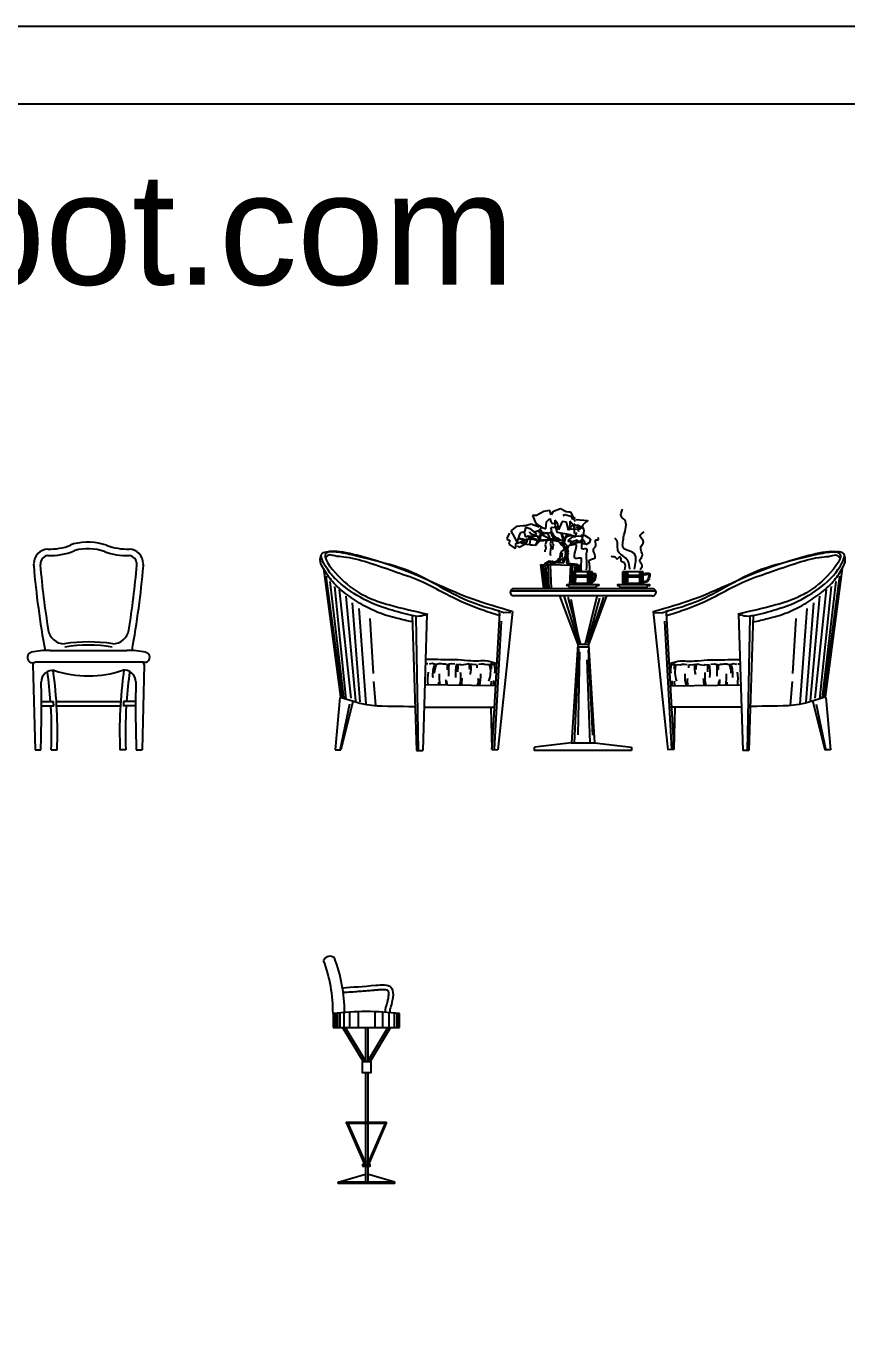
# Model space of a CAD drawing. Header units: inches. Extents: x 10 to 52.5, y 12.2 to 37.
# Drawn here: x 18.03 to 21.58, y 31.3 to 37.01 of the extents above; entities that cross this region are included whole.
import ezdxf

# ---------------------------------------------------------------- set-up
doc = ezdxf.new("R2010")
doc.units = ezdxf.units.IN
doc.header["$MEASUREMENT"] = 0
for name, color, linetype in [('1', 1, 'Continuous'), ('4', 4, 'Continuous'), ('kadrbm', 4, 'Continuous')]:
    doc.layers.add(name, color=color, linetype=linetype)
doc.styles.add('bmmm', font='swissel.ttf')

# ---------------------------------------------------------------- blocks, each defined once
blk = doc.blocks.new('kadrbm')
at = {"layer": 'kadrbm', "color": 4}
blk.add_lwpolyline([(0, 0), (0, 24.7972), (21, 24.7972), (21, 0), (0, 0)], close=True, dxfattribs=at)
blk.add_lwpolyline([(20.6631, 0.3257), (20.6631, 24.4603), (0.3369, 24.4603), (0.3369, 0.3257), (20.6631, 0.3257)], dxfattribs=at)
at = {"layer": 'kadrbm', "color": 211, "true_color": 0xf674fb, "style": 'bmmm'}
blk.add_text('www.cad-libraries.blogspot.com', height=0.485134, dxfattribs=at).set_placement((0.5726, 23.6772))

msp = doc.modelspace()

# ---------------------------------------------------------------- linework, layer by layer
at = {"layer": '1'}
for p, q in [((20.3095, 34.9061), (20.3405, 34.9174)), ((20.3405, 34.9174), (20.3639, 34.9052)), ((20.2355, 34.8883), (20.2187, 34.8874)), ((20.2187, 34.8874), (20.2327, 34.8537)), ((20.2683, 34.9052), (20.2355, 34.8883)), ((20.2936, 34.9099), (20.2683, 34.9052)), ((20.2758, 34.8303), (20.2796, 34.8603)), ((20.2796, 34.8603), (20.2936, 34.8743)), ((20.2992, 34.8911), (20.2936, 34.9099)), ((20.2936, 34.8743), (20.2983, 34.8612)), ((20.2983, 34.8612), (20.3058, 34.8528)), ((20.3077, 34.9052), (20.2992, 34.8911)), ((20.3217, 34.8565), (20.3142, 34.8584)), ((20.3283, 34.8518), (20.3161, 34.8677)), ((20.3161, 34.8677), (20.3161, 34.8509)), ((20.347, 34.8612), (20.3414, 34.849)), ((20.3658, 34.8584), (20.347, 34.8612)), ((20.3508, 34.8874), (20.3583, 34.8921)), ((20.3583, 34.8921), (20.3892, 34.8827)), ((20.3639, 34.9052), (20.3761, 34.9033)), ((20.3742, 34.8228), (20.3658, 34.8584)), ((20.3761, 34.9033), (20.3836, 34.9043)), ((20.3807, 34.8631), (20.3789, 34.8284)), ((20.3948, 34.8453), (20.3807, 34.8631)), ((20.3836, 34.9043), (20.3967, 34.8762)), ((20.3901, 34.879), (20.3873, 34.8743)), ((20.3873, 34.8743), (20.4032, 34.878)), ((20.3892, 34.8827), (20.3901, 34.879)), ((20.4032, 34.878), (20.3901, 34.8743)), ((20.3901, 34.8743), (20.3995, 34.8724)), ((20.3995, 34.8724), (20.4023, 34.8621)), ((20.4072, 34.8709), (20.4566, 34.8659)), ((20.4501, 34.8584), (20.4369, 34.8472)), ((20.4585, 34.8631), (20.4501, 34.8584)), ((20.4566, 34.8659), (20.4585, 34.8631)), ((20.1194, 34.8106), (20.1072, 34.7891)), ((20.1494, 34.8406), (20.125, 34.8209)), ((20.125, 34.8209), (20.1522, 34.7713)), ((20.1784, 34.8425), (20.1494, 34.8406)), ((20.1625, 34.8003), (20.1681, 34.8135)), ((20.1681, 34.8135), (20.1859, 34.8181)), ((20.1887, 34.8434), (20.1784, 34.8425)), ((20.1896, 34.7938), (20.1831, 34.8191)), ((20.1859, 34.8181), (20.1915, 34.8378)), ((20.2131, 34.85), (20.1887, 34.8434)), ((20.1915, 34.8378), (20.2074, 34.8312)), ((20.2074, 34.8312), (20.2337, 34.8097)), ((20.2084, 34.8097), (20.2074, 34.8163)), ((20.2168, 34.805), (20.2084, 34.8097)), ((20.2468, 34.8369), (20.2131, 34.85)), ((20.2271, 34.8022), (20.2168, 34.805)), ((20.2265, 34.817), (20.2543, 34.8256)), ((20.2412, 34.7947), (20.2271, 34.8022)), ((20.2327, 34.8537), (20.2608, 34.8359)), ((20.2337, 34.8097), (20.2374, 34.8078)), ((20.2458, 34.8228), (20.2449, 34.8153)), ((20.2449, 34.8153), (20.2702, 34.8144)), ((20.2571, 34.835), (20.2458, 34.8228)), ((20.2543, 34.8097), (20.2458, 34.7938)), ((20.259, 34.8078), (20.2505, 34.7947)), ((20.2533, 34.7788), (20.2543, 34.8097)), ((20.2543, 34.8256), (20.2608, 34.8032)), ((20.2852, 34.8125), (20.2599, 34.8097)), ((20.2608, 34.8359), (20.2758, 34.8303)), ((20.2608, 34.8032), (20.2833, 34.7929)), ((20.2665, 34.8083), (20.2983, 34.8144)), ((20.2889, 34.7994), (20.2852, 34.8125)), ((20.2983, 34.835), (20.3152, 34.8369)), ((20.3021, 34.8219), (20.2983, 34.835)), ((20.2983, 34.8144), (20.3021, 34.8219)), ((20.3011, 34.8172), (20.3002, 34.8097)), ((20.3002, 34.8097), (20.3058, 34.7957)), ((20.3114, 34.8003), (20.3011, 34.8172)), ((20.3058, 34.8528), (20.3217, 34.8565)), ((20.3152, 34.8369), (20.3161, 34.8397)), ((20.3161, 34.8509), (20.3236, 34.8153)), ((20.3161, 34.8397), (20.3367, 34.8387)), ((20.3236, 34.8153), (20.3817, 34.805)), ((20.3311, 34.8256), (20.3283, 34.8518)), ((20.3414, 34.849), (20.3311, 34.8256)), ((20.3367, 34.8387), (20.332, 34.8406)), ((20.347, 34.8106), (20.3423, 34.8088)), ((20.3423, 34.8088), (20.348, 34.7891)), ((20.3545, 34.7835), (20.347, 34.8106)), ((20.3667, 34.8032), (20.3536, 34.7798)), ((20.3836, 34.8013), (20.3667, 34.7985)), ((20.3789, 34.8284), (20.3742, 34.8228)), ((20.3772, 34.782), (20.3992, 34.801)), ((20.3817, 34.805), (20.3957, 34.7975)), ((20.4023, 34.8518), (20.3836, 34.8387)), ((20.3836, 34.8387), (20.3836, 34.8284)), ((20.3836, 34.8284), (20.4266, 34.8294)), ((20.4201, 34.8443), (20.3948, 34.8453)), ((20.3992, 34.801), (20.3963, 34.7967)), ((20.3995, 34.8406), (20.4023, 34.8518)), ((20.4004, 34.8097), (20.3995, 34.8406)), ((20.4004, 34.7919), (20.4107, 34.8106)), ((20.4107, 34.8106), (20.4004, 34.8097)), ((20.4051, 34.8359), (20.4032, 34.8378)), ((20.4201, 34.8387), (20.4051, 34.8359)), ((20.4182, 34.8322), (20.4201, 34.8387)), ((20.4266, 34.8294), (20.4182, 34.8322)), ((20.4313, 34.8294), (20.4201, 34.8443)), ((20.4285, 34.8025), (20.4446, 34.8025)), ((20.4369, 34.8472), (20.4313, 34.8294)), ((20.4446, 34.8025), (20.4592, 34.7923)), ((20.1072, 34.7891), (20.111, 34.7826)), ((20.111, 34.7826), (20.1203, 34.7807)), ((20.1203, 34.7807), (20.1166, 34.7629)), ((20.1166, 34.7629), (20.1428, 34.7442)), ((20.1428, 34.7442), (20.1465, 34.7498)), ((20.1465, 34.7666), (20.1765, 34.7751)), ((20.1465, 34.7498), (20.1465, 34.7666)), ((20.1522, 34.7713), (20.1625, 34.8003)), ((20.1612, 34.7495), (20.153, 34.7556)), ((20.1597, 34.7863), (20.1578, 34.7854)), ((20.1625, 34.7863), (20.1597, 34.7863)), ((20.1775, 34.7854), (20.1606, 34.7882)), ((20.1858, 34.7618), (20.1612, 34.7495)), ((20.1756, 34.7807), (20.1625, 34.7863)), ((20.1694, 34.7679), (20.1674, 34.7761)), ((20.194, 34.7618), (20.1694, 34.7679)), ((20.1784, 34.776), (20.1756, 34.7807)), ((20.1765, 34.7751), (20.184, 34.7741)), ((20.1821, 34.7816), (20.1775, 34.7854)), ((20.1934, 34.7816), (20.1784, 34.776)), ((20.2093, 34.7863), (20.1821, 34.7816)), ((20.184, 34.7741), (20.1887, 34.7723)), ((20.1887, 34.7723), (20.1943, 34.7704)), ((20.1999, 34.7975), (20.1896, 34.7938)), ((20.2018, 34.7854), (20.1934, 34.7816)), ((20.231, 34.7577), (20.194, 34.7618)), ((20.1943, 34.7704), (20.1981, 34.7863)), ((20.2215, 34.7966), (20.1999, 34.7975)), ((20.2028, 34.7966), (20.2018, 34.7854)), ((20.2046, 34.7975), (20.2028, 34.7966)), ((20.2037, 34.7929), (20.2046, 34.7975)), ((20.2037, 34.7891), (20.2037, 34.7929)), ((20.2187, 34.7891), (20.2037, 34.7891)), ((20.2084, 34.7823), (20.2063, 34.7618)), ((20.2166, 34.7597), (20.2084, 34.7597)), ((20.2384, 34.7798), (20.2093, 34.7863)), ((20.231, 34.7577), (20.2166, 34.7597)), ((20.2384, 34.7826), (20.2187, 34.7891)), ((20.2318, 34.7985), (20.2215, 34.7966)), ((20.2392, 34.7782), (20.231, 34.7577)), ((20.2494, 34.7761), (20.231, 34.7577)), ((20.2402, 34.7985), (20.2318, 34.7985)), ((20.2843, 34.7816), (20.2384, 34.7798)), ((20.2505, 34.7807), (20.2402, 34.7985)), ((20.2496, 34.7863), (20.2412, 34.7947)), ((20.2458, 34.7938), (20.2505, 34.7872)), ((20.3255, 34.7826), (20.2495, 34.7764)), ((20.2515, 34.7798), (20.2496, 34.7863)), ((20.2505, 34.7947), (20.2533, 34.7816)), ((20.2505, 34.7872), (20.2505, 34.7807)), ((20.2533, 34.7816), (20.2533, 34.7788)), ((20.2767, 34.7443), (20.2725, 34.7367)), ((20.2753, 34.766), (20.2739, 34.7611)), ((20.2739, 34.7611), (20.2767, 34.7464)), ((20.2774, 34.7722), (20.2753, 34.766)), ((20.2767, 34.7813), (20.2774, 34.7722)), ((20.2767, 34.7464), (20.2767, 34.7443)), ((20.2833, 34.7929), (20.2946, 34.7947)), ((20.288, 34.7835), (20.2843, 34.7816)), ((20.2908, 34.7854), (20.288, 34.7835)), ((20.2885, 34.7848), (20.2976, 34.789)), ((20.2946, 34.7947), (20.2889, 34.7994)), ((20.3049, 34.7863), (20.2908, 34.7854)), ((20.2976, 34.7736), (20.2948, 34.7674)), ((20.2948, 34.7674), (20.299, 34.7478)), ((20.299, 34.7478), (20.2962, 34.7416)), ((20.2976, 34.789), (20.2997, 34.7813)), ((20.2997, 34.7813), (20.2976, 34.7736)), ((20.306, 34.775), (20.3032, 34.7674)), ((20.3032, 34.7674), (20.3081, 34.7639)), ((20.3067, 34.7891), (20.3049, 34.7863)), ((20.3058, 34.7957), (20.3105, 34.791)), ((20.3109, 34.7806), (20.306, 34.775)), ((20.306, 34.7806), (20.3297, 34.7771)), ((20.3081, 34.7583), (20.306, 34.7464)), ((20.306, 34.7464), (20.3074, 34.7416)), ((20.3264, 34.7854), (20.3067, 34.7891)), ((20.3081, 34.7639), (20.3081, 34.7583)), ((20.3088, 34.7897), (20.3109, 34.7806)), ((20.3105, 34.791), (20.3245, 34.7835)), ((20.3208, 34.791), (20.3114, 34.8003)), ((20.332, 34.7882), (20.3208, 34.791)), ((20.3245, 34.7835), (20.348, 34.7779)), ((20.3297, 34.7771), (20.336, 34.7701)), ((20.3458, 34.7778), (20.332, 34.7882)), ((20.336, 34.7701), (20.3486, 34.7681)), ((20.3381, 34.7681), (20.3444, 34.7604)), ((20.3486, 34.7681), (20.3381, 34.7681)), ((20.3444, 34.7604), (20.3513, 34.7555)), ((20.348, 34.7891), (20.3489, 34.7798)), ((20.348, 34.7779), (20.3751, 34.7507)), ((20.3489, 34.7798), (20.3498, 34.7713)), ((20.3498, 34.7713), (20.3592, 34.7414)), ((20.3573, 34.7498), (20.3498, 34.7638)), ((20.3513, 34.7555), (20.3569, 34.7457)), ((20.3536, 34.7798), (20.3536, 34.7676)), ((20.3536, 34.7676), (20.359, 34.766)), ((20.3554, 34.7592), (20.3545, 34.7835)), ((20.3554, 34.7741), (20.3545, 34.7648)), ((20.3545, 34.7648), (20.3564, 34.761)), ((20.3569, 34.7457), (20.3548, 34.743)), ((20.3601, 34.7872), (20.3554, 34.7741)), ((20.3592, 34.7414), (20.3573, 34.7498)), ((20.3639, 34.7929), (20.3601, 34.7872)), ((20.3648, 34.7535), (20.3601, 34.7442)), ((20.3601, 34.7442), (20.3601, 34.7264)), ((20.3667, 34.7985), (20.3639, 34.7966)), ((20.3658, 34.7957), (20.3639, 34.7929)), ((20.3732, 34.7283), (20.3648, 34.7535)), ((20.3882, 34.8003), (20.3658, 34.7957)), ((20.3695, 34.732), (20.3667, 34.7592)), ((20.3751, 34.7507), (20.3704, 34.7451)), ((20.3704, 34.7451), (20.3723, 34.7329)), ((20.3714, 34.7791), (20.3772, 34.782)), ((20.3904, 34.7733), (20.3714, 34.7791)), ((20.3758, 34.7557), (20.3728, 34.7528)), ((20.3963, 34.7645), (20.3758, 34.7557)), ((20.3977, 34.763), (20.3889, 34.7733)), ((20.4124, 34.7806), (20.3904, 34.7733)), ((20.3957, 34.7975), (20.4004, 34.7919)), ((20.3963, 34.7967), (20.4167, 34.7996)), ((20.4124, 34.7718), (20.3963, 34.7645)), ((20.4124, 34.7689), (20.3977, 34.763)), ((20.4211, 34.7733), (20.4124, 34.7806)), ((20.427, 34.7703), (20.4124, 34.7689)), ((20.4167, 34.7996), (20.4387, 34.7967)), ((20.4372, 34.7835), (20.4211, 34.7733)), ((20.4372, 34.7645), (20.427, 34.7703)), ((20.4431, 34.7776), (20.4372, 34.7835)), ((20.4504, 34.7645), (20.4372, 34.7645)), ((20.4504, 34.7601), (20.4431, 34.7776)), ((20.4651, 34.7703), (20.4504, 34.7601)), ((20.4592, 34.7923), (20.4651, 34.7879)), ((20.4651, 34.7879), (20.4694, 34.7864)), ((20.4694, 34.7864), (20.4651, 34.7703)), ((20.2906, 34.6893), (20.269, 34.6774)), ((20.2725, 34.7367), (20.2725, 34.7297)), ((20.3158, 34.6851), (20.2906, 34.6893)), ((20.2962, 34.7416), (20.2955, 34.7248)), ((20.2955, 34.7248), (20.2955, 34.7199)), ((20.2955, 34.7199), (20.2969, 34.7144)), ((20.3084, 34.6913), (20.3011, 34.6855)), ((20.3074, 34.7416), (20.3039, 34.7409)), ((20.3406, 34.6884), (20.3128, 34.6796)), ((20.3597, 34.7049), (20.3143, 34.6844)), ((20.3213, 34.6886), (20.3158, 34.6851)), ((20.3255, 34.6886), (20.3213, 34.6886)), ((20.329, 34.6976), (20.3255, 34.6886)), ((20.3311, 34.6983), (20.329, 34.6976)), ((20.3325, 34.6976), (20.3311, 34.6983)), ((20.336, 34.7011), (20.3325, 34.6976)), ((20.3367, 34.7032), (20.336, 34.7011)), ((20.3436, 34.6972), (20.3362, 34.6913)), ((20.3362, 34.6913), (20.3406, 34.6884)), ((20.3381, 34.7199), (20.3367, 34.7053)), ((20.3367, 34.7053), (20.3367, 34.7032)), ((20.3388, 34.722), (20.3381, 34.7199)), ((20.3437, 34.7332), (20.3388, 34.722)), ((20.348, 34.7016), (20.3436, 34.6972)), ((20.35, 34.7339), (20.3437, 34.7332)), ((20.3472, 34.7255), (20.3444, 34.7192)), ((20.3444, 34.7192), (20.3444, 34.7081)), ((20.3444, 34.7081), (20.3472, 34.7102)), ((20.3472, 34.7102), (20.3479, 34.7227)), ((20.3479, 34.7227), (20.3479, 34.7262)), ((20.3567, 34.6987), (20.348, 34.7016)), ((20.3489, 34.6861), (20.3751, 34.7208)), ((20.3508, 34.6964), (20.3489, 34.6861)), ((20.3548, 34.743), (20.35, 34.7339)), ((20.3538, 34.6826), (20.3567, 34.6987)), ((20.3635, 34.7345), (20.356, 34.6914)), ((20.3686, 34.7283), (20.3583, 34.7395)), ((20.3601, 34.7264), (20.3639, 34.7226)), ((20.3639, 34.7226), (20.3686, 34.7283)), ((20.3695, 34.7339), (20.3648, 34.6927)), ((20.3648, 34.6927), (20.3761, 34.6833)), ((20.3655, 34.687), (20.3655, 34.6811)), ((20.3751, 34.7208), (20.3695, 34.7339)), ((20.3732, 34.6983), (20.3695, 34.732)), ((20.3723, 34.7329), (20.3732, 34.7283)), ((20.3761, 34.6833), (20.3732, 34.6983)), ((19.3124, 34.6576), (19.386, 34.101)), ((20.2675, 34.5699), (20.2543, 34.6753)), ((20.2543, 34.6753), (20.4255, 34.6723)), ((20.2584, 34.6752), (20.2716, 34.571)), ((20.2647, 34.6752), (20.2758, 34.5696)), ((20.2757, 34.6566), (20.2677, 34.6558)), ((20.2677, 34.6558), (20.2708, 34.6258)), ((20.2744, 34.6745), (20.2821, 34.5703)), ((20.2788, 34.6267), (20.2757, 34.6566)), ((20.2784, 34.6804), (20.277, 34.6701)), ((20.2909, 34.6855), (20.2777, 34.6753)), ((20.2848, 34.6745), (20.2897, 34.571)), ((20.3026, 34.6767), (20.2909, 34.6855)), ((20.2953, 34.6731), (20.3001, 34.571)), ((20.3011, 34.6855), (20.3538, 34.6826)), ((20.3128, 34.6796), (20.3026, 34.6767)), ((20.3655, 34.6811), (20.3743, 34.6753)), ((20.3743, 34.6753), (20.3728, 34.6811)), ((20.3728, 34.6811), (20.4138, 34.6767)), ((20.3973, 34.6738), (20.3768, 34.6738)), ((20.3829, 34.6724), (20.3794, 34.5879)), ((20.3879, 34.6433), (20.3879, 34.5938)), ((20.4781, 34.6433), (20.3879, 34.6433)), ((20.3926, 34.6738), (20.391, 34.6433)), ((20.3922, 34.5874), (20.393, 34.6429)), ((20.4138, 34.6767), (20.3963, 34.6709)), ((20.3975, 34.6432), (20.3975, 34.5939)), ((20.4031, 34.671), (20.4006, 34.6433)), ((20.4031, 34.6429), (20.4031, 34.6327)), ((20.4063, 34.6096), (20.4063, 34.6327)), ((20.41, 34.669), (20.4071, 34.6433)), ((20.417, 34.6724), (20.4128, 34.6433)), ((20.4241, 34.6723), (20.4191, 34.6433)), ((20.4573, 34.6429), (20.4573, 34.5942)), ((20.4631, 34.6429), (20.4631, 34.5939)), ((20.4677, 34.6433), (20.4677, 34.5945)), ((20.4749, 34.6432), (20.4749, 34.6364)), ((20.4749, 34.6317), (20.4749, 34.6037)), ((20.4773, 34.6317), (20.4773, 34.6038)), ((20.4781, 34.6364), (20.4781, 34.6433)), ((20.4781, 34.6035), (20.4781, 34.6318)), ((20.6083, 34.6433), (20.6083, 34.5938)), ((20.6985, 34.6433), (20.6083, 34.6433)), ((20.6126, 34.5874), (20.6129, 34.6436)), ((20.6174, 34.6434), (20.6174, 34.5943)), ((20.6225, 34.634), (20.6181, 34.634)), ((20.6234, 34.6432), (20.6234, 34.5945)), ((20.6303, 34.6432), (20.6303, 34.5941)), ((20.683, 34.6432), (20.683, 34.5943)), ((20.6883, 34.6432), (20.6883, 34.5938)), ((20.6928, 34.6432), (20.6928, 34.5874)), ((20.6957, 34.6432), (20.6957, 34.5938)), ((20.6973, 34.6432), (20.6973, 34.5938)), ((21.5608, 34.6576), (21.4873, 34.101)), ((19.3237, 34.6248), (19.3937, 34.1003)), ((19.3402, 34.6021), (19.3999, 34.0982)), ((19.3608, 34.5795), (19.4102, 34.092)), ((20.2708, 34.6258), (20.2788, 34.6267)), ((20.506, 34.5879), (20.3676, 34.5879)), ((20.379, 34.5765), (20.3787, 34.5703)), ((20.4913, 34.5752), (20.3792, 34.5756)), ((20.4906, 34.5739), (20.3808, 34.5739)), ((20.3824, 34.5695), (20.3824, 34.5735)), ((20.4781, 34.6281), (20.3879, 34.6281)), ((20.3879, 34.5938), (20.4781, 34.5938)), ((20.3999, 34.6205), (20.3892, 34.6205)), ((20.4063, 34.6141), (20.4004, 34.6141)), ((20.4004, 34.6096), (20.4063, 34.6096)), ((20.4031, 34.6167), (20.4031, 34.6141)), ((20.4031, 34.6096), (20.4031, 34.5938)), ((20.4781, 34.6205), (20.4063, 34.6205)), ((20.4749, 34.6009), (20.4724, 34.5874)), ((20.4781, 34.5938), (20.4781, 34.6005)), ((20.4881, 34.5735), (20.4881, 34.5695)), ((20.7264, 34.5879), (20.588, 34.5879)), ((20.7117, 34.5752), (20.5996, 34.5756)), ((20.711, 34.5739), (20.6012, 34.5739)), ((20.6028, 34.5695), (20.6028, 34.5735)), ((20.6181, 34.6281), (20.6083, 34.6281)), ((20.6083, 34.5938), (20.6985, 34.5938)), ((20.6181, 34.6205), (20.6096, 34.6205)), ((20.6181, 34.6112), (20.6225, 34.6112)), ((20.6189, 34.6046), (20.6218, 34.6046)), ((20.6985, 34.6281), (20.6225, 34.6281)), ((20.6985, 34.6205), (20.6225, 34.6205)), ((20.7085, 34.5735), (20.7085, 34.5695)), ((21.5124, 34.5795), (21.463, 34.092)), ((21.533, 34.6021), (21.4733, 34.0982)), ((21.5495, 34.6248), (21.4795, 34.1003)), ((19.3814, 34.5672), (19.4308, 34.0961)), ((19.4102, 34.5384), (19.4514, 34.0838)), ((20.7515, 34.5599), (20.1259, 34.5599)), ((20.7375, 34.5699), (20.1375, 34.5699)), ((20.7375, 34.5399), (20.1375, 34.5399)), ((20.3363, 34.5392), (20.4145, 34.3288)), ((20.354, 34.5397), (20.4212, 34.3292)), ((20.3721, 34.5343), (20.4248, 34.3328)), ((20.3848, 34.5252), (20.4212, 34.3401)), ((20.4975, 34.5361), (20.4466, 34.331)), ((20.5084, 34.5289), (20.4557, 34.3364)), ((20.5265, 34.5343), (20.4593, 34.3364)), ((20.5388, 34.5392), (20.4606, 34.3288)), ((21.463, 34.5384), (21.4219, 34.0838)), ((21.4918, 34.5672), (21.4424, 34.0961)), ((19.437, 34.5096), (19.4699, 34.0797)), ((19.4658, 34.4849), (19.4966, 34.0715)), ((19.7614, 34.4601), (19.7429, 33.8699)), ((20.0755, 34.4638), (20.0418, 33.8734)), ((20.0947, 34.4663), (20.0664, 34.4751)), ((20.1315, 34.4713), (20.068, 33.8718)), ((20.0717, 34.4676), (20.0755, 34.4676)), ((20.1241, 34.4676), (20.0947, 34.4663)), ((20.7417, 34.4713), (20.8053, 33.8718)), ((20.7492, 34.4676), (20.7785, 34.4663)), ((20.7785, 34.4663), (20.8068, 34.4751)), ((20.8015, 34.4676), (20.7978, 34.4676)), ((20.7978, 34.4638), (20.8314, 33.8734)), ((21.1119, 34.4601), (21.1303, 33.8699)), ((21.4075, 34.4849), (21.3766, 34.0715)), ((21.4363, 34.5096), (21.4033, 34.0797)), ((19.5131, 34.4417), (19.5275, 34.2031)), ((19.6978, 34.4564), (19.7165, 33.8699)), ((19.7127, 34.4489), (19.7238, 33.8699)), ((20.083, 34.4296), (20.0519, 33.8745)), ((20.7903, 34.4296), (20.8213, 33.8745)), ((21.1605, 34.4489), (21.1494, 33.8699)), ((21.1754, 34.4564), (21.1567, 33.8699)), ((21.3601, 34.4417), (21.3457, 34.2031)), ((18.1262, 34.303), (18.4609, 34.303)), ((20.4145, 34.3288), (20.3874, 33.9021)), ((20.4175, 34.311), (20.3994, 33.9026)), ((20.463, 34.3165), (20.4139, 34.3165)), ((20.4606, 34.3288), (20.4145, 34.3288)), ((20.423, 34.2965), (20.4157, 33.9371)), ((20.4593, 34.3056), (20.4793, 33.9353)), ((20.4606, 34.3288), (20.4877, 33.9021)), ((18.0539, 34.2421), (18.0628, 33.8718)), ((18.5335, 34.2523), (18.0639, 34.2523)), ((18.5354, 34.2421), (18.5265, 33.8718)), ((19.7648, 34.2449), (19.7556, 34.2449)), ((19.7832, 34.2464), (19.7709, 34.2434)), ((19.7985, 34.2418), (19.7832, 34.2464)), ((19.8077, 34.2434), (19.7985, 34.2418)), ((19.8123, 34.2449), (19.8077, 34.2434)), ((19.8246, 34.2449), (19.8123, 34.2449)), ((19.8308, 34.2434), (19.8246, 34.2449)), ((19.843, 34.2434), (19.8308, 34.2434)), ((19.8461, 34.2403), (19.843, 34.2434)), ((19.866, 34.2449), (19.8461, 34.2403)), ((19.8814, 34.2434), (19.866, 34.2449)), ((19.8921, 34.2403), (19.889, 34.2434)), ((19.9059, 34.2418), (19.8921, 34.2403)), ((19.9105, 34.2388), (19.9059, 34.2418)), ((19.9289, 34.2418), (19.9105, 34.2388)), ((19.935, 34.2434), (19.9289, 34.2418)), ((19.9427, 34.2449), (19.935, 34.2434)), ((19.9473, 34.2418), (19.9427, 34.2449)), ((19.9581, 34.2418), (19.9473, 34.2418)), ((19.9765, 34.2403), (19.9581, 34.2418)), ((19.978, 34.2403), (19.978, 34.228)), ((19.9964, 34.2434), (19.9841, 34.2418)), ((20.0056, 34.2434), (19.9964, 34.2434)), ((20.0148, 34.2403), (20.0056, 34.2434)), ((20.0286, 34.2418), (20.0148, 34.2403)), ((20.0393, 34.2434), (20.0286, 34.2372)), ((20.0286, 34.2372), (20.0286, 34.2418)), ((20.047, 34.2434), (20.0393, 34.2434)), ((20.0501, 34.2388), (20.047, 34.2434)), ((20.0593, 34.2434), (20.0501, 34.2388)), ((20.4539, 34.262), (20.4666, 33.9044)), ((20.8139, 34.2434), (20.8231, 34.2388)), ((20.8231, 34.2388), (20.8262, 34.2434)), ((20.8262, 34.2434), (20.8339, 34.2434)), ((20.8339, 34.2434), (20.8446, 34.2372)), ((20.8446, 34.2418), (20.8584, 34.2403)), ((20.8446, 34.2372), (20.8446, 34.2418)), ((20.8584, 34.2403), (20.8676, 34.2434)), ((20.8676, 34.2434), (20.8768, 34.2434)), ((20.8768, 34.2434), (20.8891, 34.2418)), ((20.8952, 34.2403), (20.8952, 34.228)), ((20.8968, 34.2403), (20.9152, 34.2418)), ((20.9152, 34.2418), (20.9259, 34.2418)), ((20.9259, 34.2418), (20.9305, 34.2449)), ((20.9305, 34.2449), (20.9382, 34.2434)), ((20.9382, 34.2434), (20.9443, 34.2418)), ((20.9443, 34.2418), (20.9627, 34.2388)), ((20.9627, 34.2388), (20.9673, 34.2418)), ((20.9673, 34.2418), (20.9811, 34.2403)), ((20.9811, 34.2403), (20.9842, 34.2434)), ((20.9919, 34.2434), (21.0072, 34.2449)), ((21.0072, 34.2449), (21.0271, 34.2403)), ((21.0271, 34.2403), (21.0302, 34.2434)), ((21.0302, 34.2434), (21.0425, 34.2434)), ((21.0425, 34.2434), (21.0486, 34.2449)), ((21.0486, 34.2449), (21.0609, 34.2449)), ((21.0609, 34.2449), (21.0655, 34.2434)), ((21.0655, 34.2434), (21.0747, 34.2418)), ((21.0747, 34.2418), (21.09, 34.2464)), ((21.09, 34.2464), (21.1023, 34.2434)), ((21.1084, 34.2449), (21.1176, 34.2449)), ((19.5296, 34.1681), (19.5378, 34.0653)), ((20.0559, 34.1499), (19.7501, 34.1537)), ((20.8173, 34.1499), (21.1231, 34.1537)), ((21.3436, 34.1681), (21.3354, 34.0653)), ((18.0908, 34.0811), (18.1427, 34.0811)), ((18.0908, 34.0621), (18.144, 34.0621)), ((18.1555, 34.0811), (18.4338, 34.0811)), ((18.1567, 34.0621), (18.4326, 34.0621)), ((18.4985, 34.0621), (18.4453, 34.0621)), ((18.4985, 34.0811), (18.4466, 34.0811)), ((19.383, 34.0992), (19.3633, 33.8718)), ((19.4251, 34.0695), (19.383, 33.8694)), ((19.4399, 34.0819), (19.388, 33.8718)), ((21.4333, 34.0819), (21.4852, 33.8718)), ((21.4481, 34.0695), (21.4902, 33.8694)), ((21.4902, 34.0992), (21.51, 33.8718)), ((19.7464, 34.0565), (20.0568, 34.0565)), ((20.0381, 34.0565), (20.0418, 33.8734)), ((21.1268, 34.0565), (20.8165, 34.0565)), ((20.8352, 34.0565), (20.8314, 33.8734)), ((20.0418, 33.8734), (20.0455, 33.9071)), ((20.3874, 33.9021), (20.228, 33.8841)), ((20.4866, 33.9008), (20.3867, 33.9008)), ((20.4877, 33.9021), (20.6471, 33.8841)), ((20.8314, 33.8734), (20.8277, 33.9071)), ((18.0628, 33.8718), (18.0878, 33.8718)), ((18.133, 33.8718), (18.1584, 33.8718)), ((18.4563, 33.8718), (18.4309, 33.8718)), ((18.5015, 33.8718), (18.5265, 33.8718)), ((19.3633, 33.8718), (19.388, 33.8718)), ((19.7165, 33.8699), (19.7429, 33.8691)), ((20.0418, 33.8734), (20.068, 33.8718)), ((20.2262, 33.8841), (20.2262, 33.8691)), ((20.6471, 33.8691), (20.2262, 33.8691)), ((20.6471, 33.8841), (20.6471, 33.8691)), ((20.8314, 33.8734), (20.8053, 33.8718)), ((21.1567, 33.8699), (21.1304, 33.8691)), ((21.51, 33.8718), (21.4852, 33.8718)), ((19.3541, 32.729), (19.3541, 32.6694)), ((19.3605, 32.7297), (19.3605, 32.6694)), ((19.3654, 32.73), (19.3654, 32.6694)), ((19.3731, 32.7311), (19.3731, 32.6694)), ((19.3834, 32.7322), (19.3834, 32.6694)), ((19.4015, 32.7338), (19.4015, 32.6694)), ((19.4261, 32.736), (19.4261, 32.6694)), ((19.4638, 32.7366), (19.4638, 32.6694)), ((19.5354, 32.7366), (19.5354, 32.6694)), ((19.5692, 32.7338), (19.5692, 32.6694)), ((19.596, 32.7338), (19.596, 32.6694)), ((19.619, 32.7316), (19.619, 32.6694)), ((19.6304, 32.7304), (19.6304, 32.6694)), ((19.6354, 32.7298), (19.6354, 32.6694)), ((19.6408, 32.7292), (19.6408, 32.6694)), ((19.6427, 32.6694), (19.6427, 32.729)), ((19.3541, 32.6694), (19.6427, 32.6694)), ((19.3952, 32.6694), (19.4841, 32.5213)), ((19.4069, 32.6694), (19.4958, 32.5213)), ((19.4943, 32.6694), (19.4943, 32.5213)), ((19.5918, 32.6694), (19.5029, 32.5213)), ((19.5043, 32.6694), (19.5043, 32.5213)), ((19.6035, 32.6694), (19.5146, 32.5213)), ((19.4943, 32.4723), (19.4943, 32.0753)), ((19.5043, 32.4723), (19.5043, 32.0753)), ((19.4124, 32.2584), (19.5857, 32.2584)), ((19.4125, 32.2534), (19.5857, 32.2534)), ((19.4126, 32.2534), (19.4911, 32.0753)), ((19.4164, 32.2565), (19.4943, 32.0803)), ((19.5812, 32.2565), (19.5043, 32.0803)), ((19.5851, 32.2534), (19.5076, 32.0753)), ((19.4943, 32.0875), (19.5043, 32.0875)), ((19.4943, 32.0676), (19.4943, 31.998)), ((19.5043, 32.0676), (19.5043, 31.998))]:
    msp.add_line(p, q, dxfattribs=at)
for points in [[(19.4816, 32.5213), (19.5175, 32.5213), (19.5175, 32.4723), (19.4816, 32.4723)], [(19.4819, 32.0676), (19.5157, 32.0676), (19.5157, 32.0753), (19.4819, 32.0753)]]:
    msp.add_lwpolyline(points, close=True, dxfattribs=at)
for centre, radius, start, end in [((18.1279, 34.9823), 0.2401, 267.68, 291.6659), ((18.2348, 34.7332), 0.0317, 98.6734, 125.2101), ((18.2917, 34.5067), 0.2651, 72.1894, 103.4467), ((18.4614, 34.9823), 0.2401, 248.3341, 272.32), ((18.1221, 34.6777), 0.0648, 93.4894, 178.8891), ((18.1221, 34.6777), 0.0363, 95.3857, 184.6149), ((18.1279, 34.9823), 0.2687, 268.0418, 292.7934), ((18.2348, 34.7332), 0.00317, 87.8528, 154.0788), ((18.2917, 34.5067), 0.2366, 72.4089, 103.8792), ((18.4614, 34.9823), 0.2687, 248.5505, 271.9582), ((18.4672, 34.6777), 0.0363, 355.3851, 84.6143), ((18.4672, 34.6777), 0.0648, 1.1109, 86.5106), ((18.0884, 34.6727), 0.0317, 168.7666, 184.9148), ((21.9289, 35.003), 3.8863, 184.9148, 190.3853), ((18.0884, 34.6727), 0.00317, 140.8215, 184.9148), ((21.9289, 35.003), 3.8578, 184.9148, 189.1227), ((14.6604, 35.003), 3.8578, 350.8773, 355.0852), ((14.6604, 35.003), 3.8863, 349.6147, 355.0852), ((18.5009, 34.6727), 0.00317, 355.0852, 39.1785), ((18.5009, 34.6727), 0.0317, 355.0852, 11.2334), ((20.3685, 34.586), 0.00221, 114.7507, 294.8305), ((20.3587, 34.5605), 0.0259, 31.1272, 65.4539), ((20.5077, 34.5656), 0.019, 99.7962, 154.311), ((20.5053, 34.5858), 0.00195, 244.5503, 96.5084), ((20.5889, 34.586), 0.00221, 114.7507, 294.8305), ((20.5791, 34.5605), 0.0259, 31.1272, 65.4539), ((20.7281, 34.5656), 0.019, 99.7962, 154.311), ((20.7257, 34.5858), 0.00195, 244.5503, 96.5084), ((20.1373, 34.5549), 0.015, 89.0254, 270.9746), ((20.7393, 34.5549), 0.0151, 263.5059, 96.4941), ((19.721, 34.5447), 0.0927, 253.9007, 295.3639), ((21.1522, 34.5447), 0.0927, 244.6361, 286.0993), ((18.19, 34.4026), 0.071, 189.1227, 270), ((18.3993, 34.4026), 0.071, 270, 350.8773), ((18.0525, 34.2724), 0.0231, 106.6075, 299.509), ((18.1195, 33.9813), 0.3219, 88.4197, 103.2205), ((18.2947, 33.6765), 0.6634, 80.9235, 99.0765), ((18.2947, 33.6765), 0.6491, 80.9235, 99.0765), ((18.4698, 33.9813), 0.3219, 76.7795, 91.5803), ((18.5384, 34.2735), 0.0217, 256.7795, 76.7795), ((18.0639, 34.2423), 0.01, 131.4339, 181.3664), ((18.5254, 34.2423), 0.01, 358.6336, 90), ((19.9308, 34.1944), 0.145, 160.4636, 183.2643), ((19.9604, 34.1909), 0.1678, 162.1481, 175.5277), ((19.8911, 34.2285), 0.0429, 161.2901, 193.501), ((20.0545, 34.2102), 0.2006, 170.9526, 185.3495), ((20.1406, 34.2069), 0.2558, 172.0391, 184.6539), ((20.243, 34.215), 0.3488, 175.4245, 180.7544), ((19.8897, 34.2253), 0.0567, 354.2582, 16.8943), ((19.8784, 34.2237), 0.0748, 340.3299, 13.9411), ((19.919, 34.2108), 0.1184, 339.521, 14.357), ((19.9927, 34.2266), 0.0484, 353.5847, 16.2206), ((19.9883, 34.2202), 0.0682, 347.099, 16.4834), ((20.8849, 34.2202), 0.0682, 163.5166, 192.901), ((20.8805, 34.2266), 0.0484, 163.7794, 186.4153), ((20.9542, 34.2108), 0.1184, 165.643, 200.479), ((20.9949, 34.2237), 0.0748, 166.0589, 199.6701), ((20.9835, 34.2253), 0.0567, 163.1057, 185.7418), ((20.6302, 34.215), 0.3488, 359.2456, 4.5755), ((20.7327, 34.2069), 0.2558, 355.3461, 7.9609), ((20.8187, 34.2102), 0.2006, 354.6505, 9.0474), ((20.9822, 34.2285), 0.0429, 346.499, 18.7099), ((20.9128, 34.1909), 0.1678, 4.4723, 17.8519), ((20.9424, 34.1944), 0.145, 356.7357, 19.5364), ((18.1397, 34.1667), 0.05, 82.2154, 181.1228), ((16.2742, 33.9506), 1.8605, 4.0223, 8.0414), ((16.2742, 33.9506), 1.8858, 357.6065, 8.0519), ((18.2935, 34.6568), 0.4645, 251.5555, 288.726), ((20.3151, 33.9506), 1.8858, 171.9481, 182.3935), ((18.4496, 34.1674), 0.05, 358.8695, 98.0661), ((20.3151, 33.9506), 1.8605, 171.9363, 175.9777), ((19.9642, 34.1798), 0.2004, 171.5323, 187.3434), ((20.0453, 34.1923), 0.2312, 177.6592, 189.8909), ((19.8956, 34.1743), 0.0534, 177.2316, 203.3932), ((19.7837, 34.1886), 0.1248, 342.7173, 8.3068), ((19.5036, 34.2106), 0.4116, 351.8305, 356.1426), ((19.9447, 34.1705), 0.0395, 333.8854, 14.9077), ((19.7939, 34.196), 0.201, 346.5793, 1.641), ((21.0794, 34.196), 0.201, 178.359, 193.4207), ((20.9285, 34.1705), 0.0395, 165.0923, 206.1146), ((21.3696, 34.2106), 0.4116, 183.8574, 188.1695), ((21.0895, 34.1886), 0.1248, 171.6932, 197.2827), ((20.9776, 34.1743), 0.0534, 336.6068, 2.7684), ((20.828, 34.1923), 0.2312, 350.1091, 2.3408), ((20.909, 34.1798), 0.2004, 352.6566, 8.4677), ((12.4752, 34.0556), 5.6156, 358.1244, 1.1228), ((24.1141, 34.0556), 5.6156, 178.8695, 181.8756), ((19.8211, 34.1611), 0.0106, 155.0437, 216.3858), ((18.8233, 33.9701), 1.0424, 10.1426, 11.1095), ((19.9815, 34.1704), 0.0598, 341.0378, 359.4928), ((19.916, 34.173), 0.1356, 349.7461, 359.617), ((20.9573, 34.173), 0.1356, 180.383, 190.2539), ((20.8918, 34.1704), 0.0598, 180.5072, 198.9622), ((22.0499, 33.9701), 1.0424, 168.8905, 169.8574), ((21.0521, 34.1611), 0.0106, 323.6142, 24.9563), ((16.2742, 33.9506), 1.8605, 357.5739, 3.4352), ((16.2868, 33.9506), 1.8605, 3.4352, 4.0223), ((20.3025, 33.9506), 1.8605, 175.9777, 176.5648), ((20.3151, 33.9506), 1.8605, 176.5648, 182.4261), ((19.3407, 32.9484), 0.0292, 47.7328, 158.5038), ((18.7033, 32.7329), 0.6508, 359.6569, 20.3489), ((18.738, 32.7327), 0.6661, 0.1152, 20.8777), ((19.4984, 31.5577), 1.1801, 82.9762, 97.0238), ((19.4126, 32.2559), 0.0025, 92.6586, 271.1732), ((19.5829, 32.2559), 0.00372, 317.7265, 42.2735)]:
    msp.add_arc(centre, radius, start, end, dxfattribs=at)
for points, knots in [([(20.6605, 34.655), (20.6631, 34.6662), (20.6682, 34.6881), (20.6652, 34.7365), (20.605, 34.7348), (20.6114, 34.7755), (20.6148, 34.8118), (20.6352, 34.8606), (20.595, 34.8845), (20.6037, 34.9031), (20.6091, 34.9148)], [0, 0, 0, 0, 35.255511, 69.327341, 124.802742, 145.944632, 176.486081, 244.459642, 263.687549, 295.971636, 295.971636, 295.971636, 295.971636]), ([(20.4533, 34.6512), (20.4539, 34.6696), (20.4547, 34.6946), (20.4516, 34.7219), (20.4601, 34.7494), (20.4251, 34.7352), (20.4362, 34.7656), (20.4309, 34.7925), (20.4558, 34.8372), (20.4124, 34.8402), (20.4159, 34.8261), (20.4177, 34.8188)], [0, 0, 0, 0, 53.324624, 72.369114, 91.413604, 110.471764, 134.594802, 149.830446, 204.42477, 220.941926, 238.716972, 238.716972, 238.716972, 238.716972]), ([(20.6846, 34.6535), (20.6895, 34.659), (20.7005, 34.6714), (20.6743, 34.6911), (20.7008, 34.7114), (20.6885, 34.7336), (20.6856, 34.7561), (20.7106, 34.7739), (20.6725, 34.7998), (20.6937, 34.8115), (20.7028, 34.8166)], [0, 0, 0, 0, 18.925439, 42.566292, 64.867201, 90.936936, 109.058775, 128.752565, 161.181972, 185.77482, 185.77482, 185.77482, 185.77482]), ([(20.1315, 34.4713), (20.0724, 34.4885), (19.8514, 34.5526), (19.681, 34.6657), (19.261, 34.7639), (19.4244, 34.5585), (19.5734, 34.5027), (19.7088, 34.4726), (19.7651, 34.4601)], [0, 0, 0, 0, 179.241333, 669.878405, 853.517726, 978.360591, 1217.111989, 1387.04363, 1387.04363, 1387.04363, 1387.04363]), ([(20.4304, 34.6487), (20.4293, 34.6607), (20.4279, 34.6766), (20.4343, 34.7084), (20.391, 34.6906), (20.4044, 34.7323), (20.4145, 34.7699), (20.3788, 34.7528), (20.3889, 34.7786), (20.3776, 34.7758), (20.372, 34.7744)], [0, 0, 0, 0, 39.358681, 52.054923, 76.195091, 115.553772, 137.137409, 158.736993, 171.43349, 184.13893, 184.13893, 184.13893, 184.13893]), ([(20.466, 34.6487), (20.4667, 34.6563), (20.468, 34.6708), (20.4586, 34.7003), (20.5077, 34.6987), (20.4708, 34.7405), (20.5011, 34.7549), (20.4816, 34.7871), (20.506, 34.7789), (20.5039, 34.7878), (20.5029, 34.7922)], [0, 0, 0, 0, 24.123038, 45.706674, 71.213394, 110.655389, 125.899008, 152.561192, 162.725628, 172.882723, 172.882723, 172.882723, 172.882723]), ([(20.6408, 34.655), (20.6393, 34.6679), (20.6366, 34.6912), (20.6121, 34.7123), (20.5916, 34.7248), (20.5853, 34.7494), (20.5913, 34.7724), (20.5793, 34.7856), (20.5758, 34.7894)], [0, 0, 0, 0, 37.360481, 67.270583, 93.998428, 104.993238, 141.362472, 156.467713, 156.467713, 156.467713, 156.467713]), ([(20.7417, 34.4713), (20.8008, 34.4885), (21.0218, 34.5526), (21.1923, 34.6657), (21.6122, 34.7639), (21.4488, 34.5585), (21.2998, 34.5027), (21.1644, 34.4726), (21.1081, 34.4601)], [0, 0, 0, 0, 179.241333, 669.878405, 853.517726, 978.360591, 1217.111989, 1387.04363, 1387.04363, 1387.04363, 1387.04363]), ([(19.6971, 34.4539), (19.6639, 34.4622), (19.5872, 34.4812), (19.4721, 34.5258), (19.3773, 34.5962), (19.3269, 34.6544), (19.288, 34.7258), (19.3235, 34.7297), (19.3336, 34.7308)], [0, 0, 0, 0, 102.450812, 236.341037, 372.740804, 434.264952, 500.538568, 526.867635, 526.867635, 526.867635, 526.867635]), ([(19.697, 34.4265), (19.6763, 34.4313), (19.6262, 34.4427), (19.551, 34.4637), (19.4764, 34.5026), (19.4094, 34.5459), (19.352, 34.5966), (19.3168, 34.6475), (19.2961, 34.6876), (19.3003, 34.7078), (19.3015, 34.7135)], [0, 0, 0, 0, 63.757158, 154.207673, 233.111021, 314.773872, 393.990027, 459.45949, 503.309158, 520.507412, 520.507412, 520.507412, 520.507412]), ([(20.0735, 34.4539), (20.0487, 34.4619), (19.9756, 34.4854), (19.8645, 34.5328), (19.7481, 34.6013), (19.6254, 34.6421), (19.5136, 34.6826), (19.4216, 34.707), (19.3665, 34.7099), (19.3358, 34.7209), (19.3264, 34.7089), (19.3234, 34.705)], [0, 0, 0, 0, 78.234212, 230.212389, 361.399227, 482.184421, 615.817971, 721.353317, 759.79292, 789.08251, 802.845503, 802.845503, 802.845503, 802.845503]), ([(20.077, 34.4734), (20.0462, 34.4815), (19.9703, 34.5013), (19.8438, 34.5601), (19.7058, 34.6469), (19.5615, 34.6854), (19.4514, 34.7129), (19.3828, 34.7295), (19.345, 34.7305), (19.3336, 34.7308)], [0, 0, 0, 0, 95.639299, 234.867324, 416.660896, 581.537135, 678.863317, 758.06805, 792.133261, 792.133261, 792.133261, 792.133261]), ([(20.6181, 34.652), (20.6209, 34.6645), (20.6247, 34.6812), (20.6085, 34.6855), (20.6014, 34.6912), (20.6049, 34.6999), (20.5946, 34.7147), (20.5851, 34.692), (20.5803, 34.7083), (20.5695, 34.7075), (20.5631, 34.7087), (20.5592, 34.7094)], [0, 0, 0, 0, 30.24085, 40.376736, 46.786017, 54.336911, 66.135106, 80.063877, 89.736225, 97.441532, 109.625491, 109.625491, 109.625491, 109.625491]), ([(20.7962, 34.4734), (20.8271, 34.4815), (20.9029, 34.5013), (21.0294, 34.5601), (21.1674, 34.6469), (21.3118, 34.6854), (21.4218, 34.7129), (21.4905, 34.7295), (21.5283, 34.7305), (21.5396, 34.7308)], [0, 0, 0, 0, 95.639299, 234.867324, 416.660896, 581.537135, 678.863317, 758.06805, 792.133261, 792.133261, 792.133261, 792.133261]), ([(20.7997, 34.4539), (20.8246, 34.4619), (20.8976, 34.4854), (21.0087, 34.5328), (21.1252, 34.6013), (21.2478, 34.6421), (21.3596, 34.6826), (21.4516, 34.707), (21.5067, 34.7099), (21.5374, 34.7209), (21.5468, 34.7089), (21.5498, 34.705)], [0, 0, 0, 0, 78.234212, 230.212389, 361.399227, 482.184421, 615.817971, 721.353317, 759.79292, 789.08251, 802.845503, 802.845503, 802.845503, 802.845503]), ([(21.1761, 34.4539), (21.2094, 34.4622), (21.286, 34.4812), (21.4012, 34.5258), (21.4959, 34.5962), (21.5464, 34.6544), (21.5852, 34.7258), (21.5497, 34.7297), (21.5396, 34.7308)], [0, 0, 0, 0, 102.450812, 236.341037, 372.740804, 434.264952, 500.538568, 526.867635, 526.867635, 526.867635, 526.867635]), ([(21.1762, 34.4265), (21.1969, 34.4313), (21.247, 34.4427), (21.3222, 34.4637), (21.3968, 34.5026), (21.4638, 34.5459), (21.5213, 34.5966), (21.5564, 34.6475), (21.5771, 34.6876), (21.5729, 34.7078), (21.5717, 34.7135)], [0, 0, 0, 0, 63.757158, 154.207673, 233.111021, 314.773872, 393.990027, 459.45949, 503.309158, 520.507412, 520.507412, 520.507412, 520.507412]), ([(20.4686, 34.6367), (20.4682, 34.6359), (20.4677, 34.6348), (20.4676, 34.6331), (20.468, 34.6324), (20.4682, 34.6321)], [0, 0, 0, 0, 2.454471, 3.694729, 4.863756, 4.863756, 4.863756, 4.863756]), ([(20.4682, 34.6321), (20.4719, 34.6318), (20.4768, 34.6313), (20.4827, 34.6325), (20.489, 34.632), (20.4865, 34.6234), (20.4862, 34.6162), (20.4835, 34.6101), (20.4827, 34.6033), (20.4782, 34.6033), (20.4754, 34.6036), (20.4728, 34.604), (20.4706, 34.604), (20.4682, 34.6053), (20.4678, 34.6035), (20.4678, 34.6026), (20.4678, 34.6019), (20.4681, 34.6012), (20.4686, 34.6013), (20.469, 34.6014)], [0, 0, 0, 0, 11.017731, 14.368752, 18.607743, 26.502791, 33.640107, 41.65747, 47.330925, 50.070533, 53.653147, 56.161165, 57.765785, 60.50412, 61.601302, 62.440841, 63.254964, 63.604793, 64.589255, 64.589255, 64.589255, 64.589255]), ([(20.4686, 34.6367), (20.4723, 34.6364), (20.479, 34.636), (20.4968, 34.6389), (20.49, 34.6164), (20.4868, 34.5976), (20.4744, 34.6015), (20.4688, 34.6013), (20.4681, 34.6013)], [0, 0, 0, 0, 11.640419, 20.980802, 45.0396, 57.043585, 71.929427, 73.92866, 73.92866, 73.92866, 73.92866]), ([(20.4796, 34.6354), (20.4817, 34.6358), (20.4851, 34.6362), (20.4925, 34.6335), (20.4888, 34.6229), (20.4878, 34.6164), (20.4873, 34.6134)], [0, 0, 0, 0, 6.446326, 10.075492, 21.292554, 31.027811, 31.027811, 31.027811, 31.027811]), ([(20.6984, 34.6364), (20.7019, 34.6366), (20.7105, 34.6371), (20.7317, 34.6393), (20.724, 34.6159), (20.7183, 34.6001), (20.7081, 34.598), (20.699, 34.5956), (20.6985, 34.5978), (20.6984, 34.5979)], [0, 0, 0, 0, 11.082717, 27.168464, 47.8303, 63.341794, 75.5235, 81.952599, 82.221535, 82.221535, 82.221535, 82.221535]), ([(20.6984, 34.6299), (20.7014, 34.6303), (20.7084, 34.6311), (20.7223, 34.6354), (20.7224, 34.623), (20.7194, 34.6155), (20.7169, 34.6047), (20.7084, 34.6026), (20.7023, 34.5988), (20.6994, 34.6007), (20.6984, 34.6013)], [0, 0, 0, 0, 9.652474, 22.996839, 29.518582, 40.146055, 49.702279, 58.739504, 65.130432, 68.539734, 68.539734, 68.539734, 68.539734]), ([(20.0624, 34.2434), (20.0701, 34.2431), (20.0203, 34.2605), (20.0001, 34.2564), (19.9463, 34.2562), (19.8997, 34.2633), (19.8465, 34.2609), (19.7986, 34.2637), (19.7663, 34.2634), (19.7525, 34.2633)], [0, 0, 0, 0, 23.359127, 69.600901, 112.546095, 167.952511, 215.499051, 270.735631, 312.147322, 312.147322, 312.147322, 312.147322]), ([(20.8109, 34.2434), (20.8031, 34.2431), (20.8529, 34.2605), (20.8732, 34.2564), (20.9269, 34.2562), (20.9735, 34.2633), (21.0268, 34.2609), (21.0746, 34.2637), (21.1069, 34.2634), (21.1207, 34.2633)], [0, 0, 0, 0, 23.359127, 69.600901, 112.546095, 167.952511, 215.499051, 270.735631, 312.147322, 312.147322, 312.147322, 312.147322]), ([(19.386, 34.101), (19.4235, 34.0882), (19.5194, 34.0553), (19.6311, 34.0636), (19.7013, 34.0593), (19.7105, 34.0588)], [0, 0, 0, 0, 118.259021, 301.591906, 329.266035, 329.266035, 329.266035, 329.266035]), ([(21.4873, 34.101), (21.4497, 34.0882), (21.3539, 34.0553), (21.2421, 34.0636), (21.172, 34.0593), (21.1628, 34.0588)], [0, 0, 0, 0, 118.259021, 301.591906, 329.266035, 329.266035, 329.266035, 329.266035]), ([(19.3953, 32.8407), (19.4396, 32.8438), (19.5043, 32.8483), (19.6238, 32.8598), (19.6127, 32.7812), (19.5997, 32.7479), (19.5997, 32.7358), (19.5997, 32.7335)], [0, 0, 0, 0, 144.324488, 210.800437, 285.662214, 315.052025, 322.09899, 322.09899, 322.09899, 322.09899]), ([(19.3967, 32.8208), (19.4027, 32.8212), (19.4087, 32.8216), (19.4268, 32.8229), (19.439, 32.8237), (19.4557, 32.825), (19.46, 32.8253), (19.4729, 32.8263), (19.4818, 32.8269), (19.4948, 32.828), (19.4988, 32.8283), (19.511, 32.8293), (19.5193, 32.83), (19.5302, 32.831), (19.5325, 32.8312), (19.5364, 32.8315), (19.5381, 32.8317), (19.5412, 32.8319), (19.5426, 32.8321), (19.5454, 32.8323), (19.5468, 32.8324), (19.551, 32.8328), (19.5537, 32.833), (19.5602, 32.8335), (19.5639, 32.8336), (19.5708, 32.8338), (19.574, 32.8337), (19.5791, 32.8334), (19.5811, 32.8331), (19.5845, 32.8325), (19.586, 32.8322), (19.588, 32.8315), (19.5887, 32.8312), (19.5898, 32.8307), (19.5902, 32.8304), (19.5906, 32.8301), (19.5907, 32.8301), (19.5908, 32.8299), (19.5908, 32.8299), (19.5909, 32.8298), (19.591, 32.8298), (19.591, 32.8297), (19.5911, 32.8297), (19.5912, 32.8295), (19.5913, 32.8294), (19.5916, 32.8289), (19.5918, 32.8285), (19.5923, 32.8274), (19.5926, 32.8267), (19.5931, 32.825), (19.5934, 32.8241), (19.5938, 32.8219), (19.594, 32.8207), (19.5943, 32.8172), (19.5944, 32.8148), (19.5943, 32.8096), (19.5941, 32.8068), (19.5936, 32.8011), (19.5931, 32.7981), (19.5917, 32.7894), (19.5903, 32.7837), (19.5886, 32.7774), (19.5883, 32.7765), (19.5879, 32.7749), (19.5877, 32.7742), (19.5873, 32.7728), (19.587, 32.7721), (19.5864, 32.7699), (19.5859, 32.7685), (19.5847, 32.7645), (19.5839, 32.762), (19.5824, 32.7566), (19.5817, 32.7538), (19.5809, 32.7496), (19.5807, 32.7484), (19.5804, 32.7462), (19.5802, 32.7453), (19.5801, 32.7437), (19.58, 32.7431), (19.5799, 32.742), (19.5799, 32.7415), (19.5798, 32.7405), (19.5798, 32.74), (19.5797, 32.7386), (19.5797, 32.7376), (19.5797, 32.7361), (19.5797, 32.7356), (19.5797, 32.735)], [0, 0, 0, 0, 19.543923, 19.543923, 58.631768, 58.631768, 71.833836, 71.833836, 98.237973, 98.237973, 109.765887, 109.765887, 132.821717, 132.821717, 138.879375, 138.879375, 143.270972, 143.270972, 146.943868, 146.943868, 150.616765, 150.616765, 157.962558, 157.962558, 168.36926, 168.36926, 178.775961, 178.775961, 186.656588, 186.656588, 194.537214, 194.537214, 200.239526, 200.239526, 205.941839, 205.941839, 208.610658, 208.610658, 210.439926, 210.439926, 211.865724, 211.865724, 213.291521, 213.291521, 216.143117, 216.143117, 221.623923, 221.623923, 227.104728, 227.104728, 232.585534, 232.585534, 238.06634, 238.06634, 247.042893, 247.042893, 256.019446, 256.019446, 264.995999, 264.995999, 281.873205, 281.873205, 284.650558, 284.650558, 286.900094, 286.900094, 289.14963, 289.14963, 293.648702, 293.648702, 300.961306, 300.961306, 308.273909, 308.273909, 311.126575, 311.126575, 313.299456, 313.299456, 314.64056, 314.64056, 315.745339, 315.745339, 316.850118, 316.850118, 319.059676, 319.059676, 320.441945, 320.441945, 320.441945, 320.441945])]:
    msp.add_open_spline(points, degree=3, knots=knots, dxfattribs=at)
at = {"layer": '4'}
for p, q in [((19.3759, 31.998), (19.4943, 32.0328)), ((19.6217, 31.998), (19.5033, 32.0328)), ((19.3759, 31.9927), (19.3759, 31.998)), ((19.6217, 31.998), (19.3759, 31.998)), ((19.6217, 31.9927), (19.3759, 31.9927)), ((19.6217, 31.9927), (19.6217, 31.998))]:
    msp.add_line(p, q, dxfattribs=at)

# ---------------------------------------------------------------- block references
at = {"layer": 'kadrbm'}
msp.add_blockref('kadrbm', (10.0018, 12.2106), dxfattribs=at)

doc.saveas('drawing.dxf')
